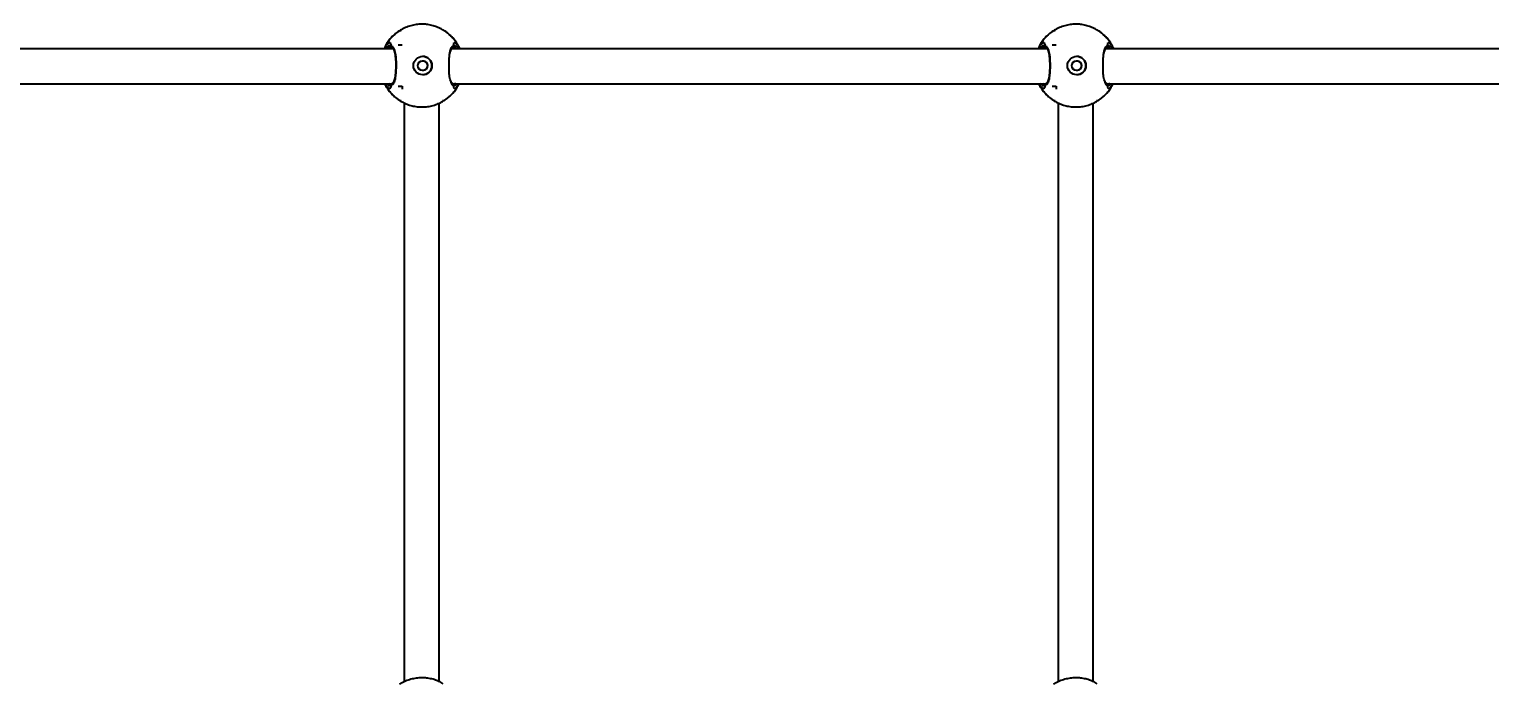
# Model space of a CAD drawing. Header units: millimetres. Extents: x -3365 to 2979, y -3775 to 2808.
# Drawn here: x -451 to 219, y -725 to -425 of the extents above; entities that cross this region are included whole.
import ezdxf

# ---------------------------------------------------------------- set-up
doc = ezdxf.new("R2010")
doc.units = ezdxf.units.MM
for name, color, linetype in [('DIKOM_ОБЪЕКТ', 7, 'Continuous'), ('DIKOM_РАЗМЕР_ЗОНА', 7, 'Continuous'), ('DIKOM_РАЗМЕР_ОБЪЕКТА', 7, 'Continuous')]:
    doc.layers.add(name, color=color, linetype=linetype)
doc.styles.add('style1', font='arial.ttf', dxfattribs={"width": 0.8})
doc.dimstyles.new('1-50', dxfattribs={"dimtxt": 300, "dimasz": 200, "dimexe": 100, "dimexo": 0, "dimgap": 100, "dimtad": 1, "dimdec": 0, "dimtxsty": 'style1', "dimcen": 0, "dimclrd": 7, "dimclre": 7, "dimadec": 1, "dimazin": 2, "dimtfac": 1, "dimtdec": 0, "dimtmove": 0, "dimatfit": 3, "dimfxl": 0, "dimlwd": 25, "dimlwe": 18, "dimarcsym": 0})

# ---------------------------------------------------------------- blocks, each defined once
blk = doc.blocks.new('*D10')
at = {"layer": 'Defpoints', "color": 0, "transparency": 16777216}
for p in [(-921.14, 1308.33), (-1680.72, -1441.67), (325.78, -1441.67)]:
    blk.add_point(p, dxfattribs=at)
at = {"layer": 'DIKOM_РАЗМЕР_ОБЪЕКТА', "color": 7, "lineweight": 18, "transparency": 16777216}
for p, q in [((-921.14, 1308.33), (-1780.72, 1308.33)), ((325.78, -1441.67), (-1780.72, -1441.67))]:
    blk.add_line(p, q, dxfattribs=at)
at = {"layer": 'DIKOM_РАЗМЕР_ОБЪЕКТА', "color": 7, "lineweight": 25, "transparency": 16777216}
blk.add_line((-1680.72, 1108.33), (-1680.72, -1241.67), dxfattribs=at)
at = {"layer": 'DIKOM_РАЗМЕР_ОБЪЕКТА', "color": 7, "transparency": 16777216}
for points in [[(-1714.05, 1108.33), (-1647.38, 1108.33), (-1680.72, 1308.33)], [(-1714.05, -1241.67), (-1647.38, -1241.67), (-1680.72, -1441.67)]]:
    blk.add_solid(points, dxfattribs=at)
at = {"layer": 'DIKOM_РАЗМЕР_ОБЪЕКТА', "color": 0, "transparency": 16777216, "insert": (-1933.89, 16.54), "char_height": 300, "attachment_point": 5, "rotation": 90, "style": 'style1'}
blk.add_mtext('2750', dxfattribs=at)
blk = doc.blocks.new('*D12')
at = {"layer": 'Defpoints', "color": 0, "transparency": 16777216}
for p in [(-2915.08, 2808.33), (772.79, 2808.33), (178.86, -2941.67)]:
    blk.add_point(p, dxfattribs=at)
at = {"layer": 'DIKOM_РАЗМЕР_ЗОНА', "color": 7, "lineweight": 18, "transparency": 16777216}
for p, q in [((772.79, 2808.33), (-3015.08, 2808.33)), ((178.86, -2941.67), (-3015.08, -2941.67))]:
    blk.add_line(p, q, dxfattribs=at)
at = {"layer": 'DIKOM_РАЗМЕР_ЗОНА', "color": 7, "lineweight": 25, "transparency": 16777216}
blk.add_line((-2915.08, -2741.67), (-2915.08, 2608.33), dxfattribs=at)
at = {"layer": 'DIKOM_РАЗМЕР_ЗОНА', "color": 7, "transparency": 16777216}
for points in [[(-2948.41, 2608.33), (-2881.74, 2608.33), (-2915.08, 2808.33)], [(-2948.41, -2741.67), (-2881.74, -2741.67), (-2915.08, -2941.67)]]:
    blk.add_solid(points, dxfattribs=at)
at = {"layer": 'DIKOM_РАЗМЕР_ЗОНА', "color": 0, "transparency": 16777216, "insert": (-3168.25, 58.33), "char_height": 300, "attachment_point": 5, "rotation": 90, "style": 'style1'}
blk.add_mtext('5750', dxfattribs=at)

msp = doc.modelspace()

# ---------------------------------------------------------------- linework, layer by layer
at = {"layer": 'DIKOM_ОБЪЕКТ'}
for p, q in [((-281.25, -425.39), (-280.57, -425.31)), ((-260.8, -425.39), (-260.75, -425.39)), ((18.75, -425.39), (19.43, -425.31)), ((39.2, -425.39), (39.25, -425.39)), ((-284.16, -433.7), (-557.42, -433.7)), ((-286.44, -432.38), (-285.52, -432.14)), ((-285.25, -432.92), (-285.13, -432.91)), ((-281.93, -431.89), (-280.08, -431.89)), ((15.84, -433.7), (-257.42, -433.7)), ((-256.56, -432.92), (-256.48, -432.91)), ((-256.17, -432.14), (-255.31, -432.41)), ((-254.99, -431.2), (-254.92, -431.55)), ((13.56, -432.38), (14.48, -432.14)), ((14.75, -432.92), (14.87, -432.91)), ((18.07, -431.89), (19.92, -431.89)), ((315.84, -433.7), (42.58, -433.7)), ((43.44, -432.92), (43.52, -432.91)), ((43.83, -432.14), (44.69, -432.41)), ((45.01, -431.2), (45.08, -431.55)), ((-556.93, -449.7), (-284.7, -449.7)), ((-286.12, -449.56), (-285.32, -449.86)), ((-285.13, -449.87), (-285.31, -449.85)), ((-285, -454.19), (-284.74, -454.47)), ((-281.93, -450.89), (-280.08, -450.89)), ((-280.08, -450.89), (-280.08, -452.26)), ((-256.93, -449.7), (15.3, -449.7)), ((-256.45, -449.83), (-255.38, -449.49)), ((-255.22, -450.29), (-256.17, -450.63)), ((-254.92, -451.23), (-254.99, -451.57)), ((13.88, -449.56), (14.68, -449.86)), ((14.87, -449.87), (14.69, -449.85)), ((15, -454.19), (15.26, -454.47)), ((18.07, -450.89), (19.92, -450.89)), ((19.92, -450.89), (19.92, -452.26)), ((43.07, -449.7), (315.3, -449.7)), ((44.78, -450.29), (43.83, -450.63)), ((43.89, -449.72), (44.62, -449.49)), ((45.08, -451.23), (45.01, -451.57)), ((-281.25, -457.39), (-280.57, -457.47)), ((-279.15, -458.53), (-279.15, -724.26)), ((-263.15, -724.09), (-263.15, -458.65)), ((-261.57, -457.47), (-260.75, -457.39)), ((18.75, -457.39), (19.43, -457.47)), ((20.85, -458.53), (20.85, -724.26)), ((36.85, -724.09), (36.85, -458.65)), ((38.43, -457.47), (39.25, -457.39))]:
    msp.add_line(p, q, dxfattribs=at)
for centre, radius in [((-270.64, -441.39), 4.25), ((-270.68, -441.39), 2.25), ((29.36, -441.39), 4.25), ((29.32, -441.39), 2.25)]:
    msp.add_circle(centre, radius, dxfattribs=at)
for centre, radius, start, end in [((-271, -441.39), 19, 122.65251, 147.35462), ((-271, -441.39), 19, 32.64395, 57.34892), ((29, -441.39), 19, 122.65055, 147.35599), ((29, -441.39), 19, 32.64401, 57.34945), ((-270.94, -441.38), 18.67, 144.39191, 149.43073), ((-270.87, -441.37), 17.32, 144.96275, 147.79432), ((-270.83, -441.37), 17.32, 32.20568, 35.03725), ((-270.93, -441.38), 18.67, 30.56927, 35.60809), ((29.13, -441.43), 18.75, 144.40275, 149.41989), ((29.32, -441.5), 17.54, 144.98067, 147.7764), ((29.23, -441.33), 17.25, 32.1998, 35.04313), ((29.06, -441.39), 18.69, 30.57523, 35.60911), ((-270.64, -441.39), 4.25, 359.99599, 89.99758), ((-270.64, -441.39), 4.25, 270.00242, 0.00401), ((29.36, -441.39), 4.25, 359.99461, 89.99816), ((29.36, -441.39), 4.25, 270.00184, 0.00539), ((-270.92, -441.38), 18.69, 210.57307, 215.60657), ((-271, -441.39), 19, 212.64591, 237.34756), ((-270.95, -441.45), 17.23, 212.19782, 215.04511), ((-271, -441.39), 19, 302.65101, 327.35552), ((-270.75, -441.45), 17.23, 324.95489, 327.80218), ((-270.94, -441.38), 18.69, 324.39343, 329.42693), ((29.15, -441.34), 18.77, 210.58391, 215.59573), ((29, -441.39), 19, 212.64454, 237.34952), ((29.24, -441.33), 17.45, 212.21564, 215.02728), ((29, -441.39), 19, 302.65048, 327.35546), ((29.31, -441.49), 17.16, 324.94905, 327.80802), ((29.04, -441.37), 18.71, 324.39242, 329.42097)]:
    msp.add_arc(centre, radius, start, end, dxfattribs=at)
for points, knots in [([(-281.3, -425.45), (-281.43, -425.52), (-282.21, -425.98), (-283.52, -427.05), (-285.16, -428.64), (-286.57, -430.43), (-287.65, -432.12), (-288.15, -433.25), (-288.35, -433.7)], [0, 0, 0, 0, 0.038966, 0.248132, 0.456369, 0.663083, 0.867035, 1, 1, 1, 1]), ([(-261.18, -425.12), (-261.84, -424.76), (-263.17, -424.01), (-265.35, -423.2), (-267.64, -422.64), (-270.03, -422.36), (-272.47, -422.39), (-274.93, -422.74), (-277.36, -423.43), (-279.48, -424.31), (-280.71, -425.08), (-281.21, -425.39)], [0, 0, 0, 0, 0.107114, 0.217064, 0.328829, 0.442382, 0.557761, 0.67506, 0.794453, 0.916229, 1, 1, 1, 1]), ([(-260.73, -425.43), (-260.87, -425.32), (-261.01, -425.21), (-261.17, -425.13), (-261.18, -425.12)], [0, 0, 0, 0, 0.963243, 1, 1, 1, 1]), ([(-254.97, -431.19), (-254.99, -431.16), (-255.35, -430.53), (-256.23, -429.39), (-257.66, -427.8), (-259.16, -426.46), (-260.25, -425.74), (-260.73, -425.43)], [0, 0, 0, 0, 0.012223, 0.264709, 0.524843, 0.791499, 1, 1, 1, 1]), ([(18.7, -425.45), (18.57, -425.52), (17.79, -425.98), (16.48, -427.05), (14.84, -428.64), (13.43, -430.43), (12.35, -432.12), (11.85, -433.25), (11.65, -433.7)], [0, 0, 0, 0, 0.038966, 0.248132, 0.456368, 0.663082, 0.86703, 1, 1, 1, 1]), ([(38.82, -425.12), (38.16, -424.76), (36.83, -424.01), (34.65, -423.2), (32.36, -422.64), (29.97, -422.36), (27.53, -422.39), (25.07, -422.74), (22.64, -423.43), (20.52, -424.31), (19.29, -425.08), (18.79, -425.39)], [0, 0, 0, 0, 0.107112, 0.217065, 0.328827, 0.442378, 0.557757, 0.675059, 0.794453, 0.916231, 1, 1, 1, 1]), ([(39.27, -425.43), (39.13, -425.32), (38.99, -425.21), (38.83, -425.13), (38.82, -425.12)], [0, 0, 0, 0, 0.963147, 1, 1, 1, 1]), ([(45.03, -431.19), (45.01, -431.16), (44.65, -430.53), (43.77, -429.39), (42.34, -427.8), (40.84, -426.46), (39.75, -425.74), (39.27, -425.43)], [0, 0, 0, 0, 0.012223, 0.264707, 0.524835, 0.7915, 1, 1, 1, 1]), ([(-287.93, -433.7), (-287.5, -433.15), (-287.01, -432.51), (-286.51, -432.4), (-286.44, -432.38)], [0, 0, 0, 0, 0.858407, 1, 1, 1, 1]), ([(-285.23, -432.94), (-285.56, -432.94), (-286.09, -432.94), (-286.62, -433.5), (-286.81, -433.7)], [0, 0, 0, 0, 0.633439, 1, 1, 1, 1]), ([(-286.11, -430.51), (-286.02, -430.67), (-285.83, -430.98), (-285.31, -431.28), (-285.05, -431.43)], [0, 0, 0, 0, 0.49657, 1, 1, 1, 1]), ([(-285.05, -431.43), (-285.31, -431.28), (-285.83, -430.98), (-286.02, -430.67), (-286.11, -430.51)], [0, 0, 0, 0, 0.496485, 1, 1, 1, 1]), ([(-285.24, -432.87), (-285.24, -432.87), (-285.3, -432.86), (-285.41, -432.78), (-285.54, -432.64), (-285.6, -432.47), (-285.6, -432.31), (-285.56, -432.2), (-285.53, -432.15), (-285.52, -432.14)], [0, 0, 0, 0, 0.003697, 0.219082, 0.428674, 0.623622, 0.80479, 0.979467, 1, 1, 1, 1]), ([(-285.52, -432.14), (-285.55, -432.19), (-285.59, -432.28), (-285.6, -432.45), (-285.56, -432.6), (-285.46, -432.74), (-285.32, -432.84), (-285.18, -432.9), (-285.08, -432.9), (-285.05, -432.9)], [0, 0, 0, 0, 0.145354, 0.290764, 0.434622, 0.582168, 0.738542, 0.906192, 1, 1, 1, 1]), ([(-285.52, -432.14), (-285.14, -432.27), (-284.34, -432.55), (-283.51, -434.29), (-283.09, -436.55), (-282.88, -439.12), (-282.83, -441.88), (-282.95, -444.93), (-283.29, -447.57), (-283.93, -449.52), (-284.73, -450.46), (-285.32, -450.59), (-285.52, -450.63)], [0, 0, 0, 0, 0.111434, 0.22936, 0.339014, 0.410111, 0.516709, 0.623257, 0.729394, 0.834804, 0.941415, 1, 1, 1, 1]), ([(-285.04, -432.94), (-284.98, -432.95), (-284.78, -432.98), (-284.46, -433.24), (-284.06, -433.8), (-283.7, -434.64), (-283.42, -435.75), (-283.21, -437.08), (-283.08, -438.56), (-283.01, -439.87), (-283.01, -440.66), (-283.01, -440.92)], [0, 0, 0, 0, 0.05631, 0.183681, 0.303648, 0.431188, 0.558268, 0.683795, 0.812729, 0.940872, 1, 1, 1, 1]), ([(-257.8, -448.6), (-257.91, -448.34), (-258.24, -447.52), (-258.43, -445.55), (-258.57, -442.94), (-258.58, -440.17), (-258.48, -437.39), (-258.24, -436.03), (-258.15, -435.45)], [0, 0, 0, 0, 0.095457, 0.303918, 0.440557, 0.645592, 0.850383, 1, 1, 1, 1]), ([(-258.15, -435.45), (-258.12, -435.22), (-257.97, -434.17), (-257.44, -432.95), (-256.74, -432.24), (-256.28, -432.16), (-256.17, -432.14)], [0, 0, 0, 0, 0.102766, 0.487508, 0.879931, 1, 1, 1, 1]), ([(-258.04, -435.65), (-257.99, -435.42), (-257.88, -434.79), (-257.61, -434.01), (-257.26, -433.35), (-256.88, -433), (-256.67, -432.87), (-256.53, -432.9), (-256.52, -432.9)], [0, 0, 0, 0, 0.124989, 0.336786, 0.549208, 0.760544, 0.983633, 1, 1, 1, 1]), ([(-255.75, -430.51), (-255.82, -430.67), (-255.95, -430.98), (-256.42, -431.28), (-256.65, -431.43)], [0, 0, 0, 0, 0.496571, 1, 1, 1, 1]), ([(-255.75, -430.51), (-255.82, -430.67), (-255.95, -430.98), (-256.42, -431.28), (-256.65, -431.43)], [0, 0, 0, 0, 0.496571, 1, 1, 1, 1]), ([(-256.17, -432.14), (-256.15, -432.19), (-256.1, -432.28), (-256.1, -432.45), (-256.14, -432.6), (-256.23, -432.74), (-256.37, -432.84), (-256.52, -432.9), (-256.61, -432.9), (-256.65, -432.9)], [0, 0, 0, 0, 0.145357, 0.290766, 0.434612, 0.58216, 0.738537, 0.90619, 1, 1, 1, 1]), ([(-256.52, -432.88), (-256.5, -432.88), (-256.41, -432.87), (-256.28, -432.78), (-256.16, -432.64), (-256.1, -432.47), (-256.1, -432.31), (-256.14, -432.2), (-256.17, -432.15), (-256.17, -432.14)], [0, 0, 0, 0, 0.067218, 0.26888, 0.465077, 0.647625, 0.81725, 0.980775, 1, 1, 1, 1]), ([(-255.01, -433.7), (-255.17, -433.52), (-255.64, -432.95), (-256.12, -432.95), (-256.44, -432.96)], [0, 0, 0, 0, 0.319418, 1, 1, 1, 1]), ([(-255.31, -432.41), (-255.22, -432.43), (-254.78, -432.53), (-254.34, -433.18), (-253.99, -433.7)], [0, 0, 0, 0, 0.199302, 1, 1, 1, 1]), ([(-253.65, -433.7), (-253.77, -433.41), (-254.14, -432.54), (-254.64, -431.73), (-254.97, -431.19)], [0, 0, 0, 0, 0.331456, 1, 1, 1, 1]), ([(12.07, -433.7), (12.5, -433.15), (12.99, -432.51), (13.49, -432.4), (13.56, -432.38)], [0, 0, 0, 0, 0.858402, 1, 1, 1, 1]), ([(14.77, -432.94), (14.44, -432.94), (13.91, -432.94), (13.38, -433.5), (13.19, -433.7)], [0, 0, 0, 0, 0.633446, 1, 1, 1, 1]), ([(13.89, -430.51), (13.98, -430.67), (14.17, -430.98), (14.69, -431.28), (14.95, -431.43)], [0, 0, 0, 0, 0.49657, 1, 1, 1, 1]), ([(14.95, -431.43), (14.69, -431.28), (14.17, -430.98), (13.98, -430.67), (13.89, -430.51)], [0, 0, 0, 0, 0.496485, 1, 1, 1, 1]), ([(14.76, -432.87), (14.76, -432.87), (14.7, -432.86), (14.59, -432.78), (14.46, -432.64), (14.4, -432.47), (14.4, -432.31), (14.44, -432.2), (14.47, -432.15), (14.48, -432.14)], [0, 0, 0, 0, 0.003763, 0.219163, 0.428683, 0.623644, 0.804823, 0.979465, 1, 1, 1, 1]), ([(14.44, -432.23), (14.43, -432.25), (14.4, -432.31), (14.4, -432.45), (14.44, -432.6), (14.54, -432.74), (14.68, -432.84), (14.82, -432.9), (14.92, -432.9), (14.95, -432.9)], [0, 0, 0, 0, 0.067875, 0.226463, 0.383345, 0.5443, 0.714896, 0.897688, 1, 1, 1, 1]), ([(14.48, -432.14), (14.86, -432.27), (15.66, -432.55), (16.49, -434.29), (16.91, -436.55), (17.12, -439.12), (17.17, -441.88), (17.05, -444.93), (16.71, -447.57), (16.07, -449.52), (15.27, -450.46), (14.68, -450.59), (14.48, -450.63)], [0, 0, 0, 0, 0.111435, 0.22936, 0.339014, 0.410111, 0.516709, 0.623257, 0.729394, 0.834803, 0.941414, 1, 1, 1, 1]), ([(14.96, -432.94), (15.02, -432.95), (15.22, -432.98), (15.54, -433.24), (15.94, -433.8), (16.3, -434.64), (16.58, -435.75), (16.79, -437.08), (16.92, -438.56), (16.99, -439.87), (16.99, -440.66), (16.99, -440.92)], [0, 0, 0, 0, 0.05631, 0.183681, 0.303647, 0.431189, 0.558269, 0.683795, 0.812729, 0.940872, 1, 1, 1, 1]), ([(42.2, -448.6), (42.09, -448.34), (41.76, -447.52), (41.57, -445.55), (41.43, -442.94), (41.42, -440.17), (41.52, -437.39), (41.76, -436.03), (41.85, -435.45)], [0, 0, 0, 0, 0.095457, 0.303918, 0.440558, 0.645592, 0.850384, 1, 1, 1, 1]), ([(41.85, -435.45), (41.88, -435.22), (42.03, -434.17), (42.56, -432.95), (43.26, -432.24), (43.72, -432.16), (43.83, -432.14)], [0, 0, 0, 0, 0.102766, 0.487507, 0.879934, 1, 1, 1, 1]), ([(41.96, -435.65), (42.01, -435.42), (42.12, -434.79), (42.39, -434.01), (42.74, -433.35), (43.12, -433), (43.33, -432.87), (43.47, -432.9), (43.48, -432.9)], [0, 0, 0, 0, 0.124989, 0.336787, 0.549208, 0.760544, 0.983633, 1, 1, 1, 1]), ([(44.25, -430.51), (44.18, -430.67), (44.05, -430.98), (43.58, -431.28), (43.35, -431.43)], [0, 0, 0, 0, 0.496569, 1, 1, 1, 1]), ([(44.25, -430.51), (44.18, -430.67), (44.05, -430.98), (43.58, -431.28), (43.35, -431.43)], [0, 0, 0, 0, 0.496569, 1, 1, 1, 1]), ([(43.83, -432.14), (43.85, -432.19), (43.9, -432.28), (43.9, -432.45), (43.86, -432.6), (43.77, -432.74), (43.63, -432.84), (43.48, -432.9), (43.39, -432.9), (43.35, -432.9)], [0, 0, 0, 0, 0.145347, 0.290747, 0.434584, 0.582092, 0.738502, 0.906196, 1, 1, 1, 1]), ([(43.48, -432.88), (43.5, -432.88), (43.59, -432.87), (43.72, -432.78), (43.84, -432.64), (43.9, -432.47), (43.9, -432.31), (43.86, -432.2), (43.83, -432.15), (43.83, -432.14)], [0, 0, 0, 0, 0.067273, 0.268914, 0.465132, 0.64764, 0.817247, 0.980777, 1, 1, 1, 1]), ([(44.99, -433.7), (44.83, -433.52), (44.36, -432.95), (43.88, -432.95), (43.56, -432.96)], [0, 0, 0, 0, 0.319412, 1, 1, 1, 1]), ([(44.69, -432.41), (44.78, -432.43), (45.22, -432.53), (45.66, -433.18), (46.01, -433.7)], [0, 0, 0, 0, 0.199306, 1, 1, 1, 1]), ([(46.35, -433.7), (46.23, -433.41), (45.86, -432.54), (45.36, -431.73), (45.03, -431.19)], [0, 0, 0, 0, 0.331461, 1, 1, 1, 1]), ([(-283.01, -440.92), (-283, -441.21), (-282.99, -442.06), (-283.04, -443.45), (-283.14, -445.01), (-283.31, -446.43), (-283.56, -447.65), (-283.88, -448.62), (-284.27, -449.32), (-284.69, -449.73), (-284.96, -449.89), (-285.13, -449.87), (-285.15, -449.87)], [0, 0, 0, 0, 0.063288, 0.18036, 0.296845, 0.412182, 0.527058, 0.639977, 0.752368, 0.864577, 0.982618, 1, 1, 1, 1]), ([(-270.73, -439.15), (-270.52, -439.16), (-270.06, -439.19), (-269.41, -439.52), (-268.87, -440.04), (-268.54, -440.7), (-268.5, -441.17), (-268.48, -441.39)], [0, 0, 0, 0, 0.181205, 0.388196, 0.601218, 0.818599, 1, 1, 1, 1]), ([(-268.48, -441.39), (-268.5, -441.64), (-268.55, -442.13), (-268.92, -442.8), (-269.48, -443.31), (-270.12, -443.61), (-270.56, -443.61), (-270.73, -443.61)], [0, 0, 0, 0, 0.209729, 0.419278, 0.63315, 0.850572, 1, 1, 1, 1]), ([(16.99, -440.92), (17, -441.21), (17.01, -442.06), (16.97, -443.45), (16.86, -445.01), (16.69, -446.43), (16.44, -447.65), (16.12, -448.62), (15.73, -449.32), (15.31, -449.73), (15.04, -449.89), (14.87, -449.87), (14.85, -449.87)], [0, 0, 0, 0, 0.063288, 0.180359, 0.296845, 0.412182, 0.527059, 0.639977, 0.752368, 0.864578, 0.982618, 1, 1, 1, 1]), ([(29.27, -439.15), (29.48, -439.16), (29.94, -439.19), (30.59, -439.52), (31.13, -440.04), (31.46, -440.7), (31.5, -441.17), (31.52, -441.39)], [0, 0, 0, 0, 0.181236, 0.388195, 0.601228, 0.818599, 1, 1, 1, 1]), ([(31.52, -441.39), (31.5, -441.64), (31.45, -442.13), (31.08, -442.8), (30.52, -443.31), (29.88, -443.61), (29.44, -443.61), (29.27, -443.61)], [0, 0, 0, 0, 0.20973, 0.419278, 0.633151, 0.850588, 1, 1, 1, 1]), ([(-256.17, -450.63), (-256.23, -450.63), (-256.69, -450.56), (-257.34, -450.14), (-257.68, -449), (-257.8, -448.6)], [0, 0, 0, 0, 0.078537, 0.679046, 1, 1, 1, 1]), ([(-256.68, -449.82), (-256.74, -449.81), (-256.91, -449.77), (-257.22, -449.46), (-257.53, -448.97), (-257.68, -448.5), (-257.74, -448.32)], [0, 0, 0, 0, 0.180994, 0.503845, 0.809031, 1, 1, 1, 1]), ([(43.83, -450.63), (43.77, -450.63), (43.31, -450.56), (42.66, -450.14), (42.32, -449), (42.2, -448.6)], [0, 0, 0, 0, 0.078537, 0.679046, 1, 1, 1, 1]), ([(43.32, -449.82), (43.26, -449.81), (43.09, -449.77), (42.78, -449.46), (42.47, -448.97), (42.32, -448.5), (42.26, -448.32)], [0, 0, 0, 0, 0.180994, 0.503841, 0.80903, 1, 1, 1, 1]), ([(-288.07, -449.7), (-288.04, -449.78), (-287.74, -450.47), (-286.98, -451.7), (-286.1, -453), (-285.49, -453.65), (-285.35, -453.8)], [0, 0, 0, 0, 0.051904, 0.456615, 0.876783, 1, 1, 1, 1]), ([(-286.64, -450.24), (-286.76, -450.21), (-286.99, -450.17), (-287.21, -449.85), (-287.32, -449.7)], [0, 0, 0, 0, 0.526151, 1, 1, 1, 1]), ([(-285.52, -450.63), (-285.57, -450.64), (-285.92, -450.66), (-286.3, -450.44), (-286.64, -450.24)], [0, 0, 0, 0, 0.120946, 1, 1, 1, 1]), ([(-285.05, -451.35), (-285.31, -451.5), (-285.83, -451.8), (-286.02, -452.11), (-286.11, -452.26)], [0, 0, 0, 0, 0.496485, 1, 1, 1, 1]), ([(-286.11, -452.26), (-286.02, -452.11), (-285.83, -451.8), (-285.31, -451.5), (-285.05, -451.35)], [0, 0, 0, 0, 0.49657, 1, 1, 1, 1]), ([(-285.52, -450.63), (-285.55, -450.59), (-285.59, -450.49), (-285.6, -450.33), (-285.56, -450.17), (-285.46, -450.04), (-285.32, -449.93), (-285.18, -449.88), (-285.08, -449.87), (-285.05, -449.87)], [0, 0, 0, 0, 0.145306, 0.290772, 0.434632, 0.582134, 0.738543, 0.906195, 1, 1, 1, 1]), ([(-285.19, -449.9), (-285.2, -449.9), (-285.29, -449.91), (-285.41, -449.99), (-285.54, -450.13), (-285.6, -450.3), (-285.6, -450.47), (-285.56, -450.58), (-285.53, -450.63), (-285.52, -450.63)], [0, 0, 0, 0, 0.057058, 0.260908, 0.459274, 0.643781, 0.815245, 0.980566, 1, 1, 1, 1]), ([(-284.74, -454.47), (-284.61, -454.63), (-283.98, -455.33), (-282.81, -456.33), (-281.71, -457.06), (-281.21, -457.39)], [0, 0, 0, 0, 0.134306, 0.610921, 1, 1, 1, 1]), ([(-260.73, -457.34), (-260.59, -457.27), (-259.8, -456.8), (-258.74, -455.97), (-257.92, -455.13), (-257.63, -454.84)], [0, 0, 0, 0, 0.116098, 0.69255, 1, 1, 1, 1]), ([(-257.63, -454.84), (-257.37, -454.59), (-256.57, -453.82), (-255.68, -452.72), (-255.14, -451.82), (-254.99, -451.57)], [0, 0, 0, 0, 0.252589, 0.792663, 1, 1, 1, 1]), ([(-256.65, -449.87), (-256.63, -449.88), (-256.57, -449.89), (-256.5, -449.85), (-256.45, -449.83)], [0, 0, 0, 0, 0.218324, 1, 1, 1, 1]), ([(-256.65, -449.87), (-256.58, -449.88), (-256.45, -449.89), (-256.28, -449.99), (-256.16, -450.13), (-256.1, -450.3), (-256.1, -450.47), (-256.14, -450.58), (-256.17, -450.63), (-256.17, -450.63)], [0, 0, 0, 0, 0.177662, 0.355446, 0.528413, 0.689347, 0.838888, 0.983051, 1, 1, 1, 1]), ([(-256.17, -450.63), (-256.15, -450.59), (-256.1, -450.49), (-256.1, -450.33), (-256.14, -450.17), (-256.23, -450.04), (-256.37, -449.93), (-256.52, -449.88), (-256.61, -449.87), (-256.65, -449.87)], [0, 0, 0, 0, 0.145308, 0.290774, 0.434622, 0.582127, 0.738538, 0.906194, 1, 1, 1, 1]), ([(-256.65, -451.35), (-256.42, -451.5), (-255.95, -451.8), (-255.82, -452.11), (-255.75, -452.26)], [0, 0, 0, 0, 0.496485, 1, 1, 1, 1]), ([(-256.65, -451.35), (-256.42, -451.5), (-255.95, -451.8), (-255.82, -452.11), (-255.75, -452.26)], [0, 0, 0, 0, 0.496485, 1, 1, 1, 1]), ([(-254.51, -449.7), (-254.64, -449.89), (-254.88, -450.23), (-255.11, -450.27), (-255.22, -450.29)], [0, 0, 0, 0, 0.574339, 1, 1, 1, 1]), ([(-254.99, -451.57), (-254.74, -451.19), (-254.34, -450.59), (-254.05, -449.94), (-253.95, -449.7)], [0, 0, 0, 0, 0.639486, 1, 1, 1, 1]), ([(11.93, -449.7), (11.96, -449.78), (12.26, -450.47), (13.02, -451.7), (13.9, -453), (14.51, -453.65), (14.65, -453.8)], [0, 0, 0, 0, 0.051899, 0.456616, 0.876783, 1, 1, 1, 1]), ([(13.36, -450.24), (13.24, -450.21), (13.01, -450.17), (12.79, -449.85), (12.68, -449.7)], [0, 0, 0, 0, 0.526158, 1, 1, 1, 1]), ([(14.48, -450.63), (14.43, -450.64), (14.08, -450.66), (13.7, -450.44), (13.36, -450.24)], [0, 0, 0, 0, 0.12094, 1, 1, 1, 1]), ([(14.95, -451.35), (14.69, -451.5), (14.17, -451.8), (13.98, -452.11), (13.89, -452.26)], [0, 0, 0, 0, 0.496485, 1, 1, 1, 1]), ([(13.89, -452.26), (13.98, -452.11), (14.17, -451.8), (14.69, -451.5), (14.95, -451.35)], [0, 0, 0, 0, 0.49657, 1, 1, 1, 1]), ([(14.48, -450.63), (14.45, -450.59), (14.41, -450.49), (14.4, -450.33), (14.44, -450.17), (14.54, -450.04), (14.68, -449.93), (14.82, -449.88), (14.92, -449.87), (14.95, -449.87)], [0, 0, 0, 0, 0.145305, 0.290767, 0.434612, 0.582145, 0.738596, 0.906196, 1, 1, 1, 1]), ([(14.81, -449.9), (14.8, -449.9), (14.71, -449.91), (14.59, -449.99), (14.46, -450.13), (14.4, -450.3), (14.4, -450.47), (14.44, -450.58), (14.47, -450.63), (14.48, -450.63)], [0, 0, 0, 0, 0.057065, 0.260941, 0.45925, 0.64378, 0.815266, 0.980564, 1, 1, 1, 1]), ([(15.26, -454.47), (15.39, -454.63), (16.02, -455.33), (17.19, -456.33), (18.3, -457.06), (18.79, -457.39)], [0, 0, 0, 0, 0.134304, 0.610925, 1, 1, 1, 1]), ([(39.27, -457.34), (39.41, -457.27), (40.2, -456.8), (41.26, -455.97), (42.08, -455.13), (42.37, -454.84)], [0, 0, 0, 0, 0.1161, 0.692558, 1, 1, 1, 1]), ([(42.37, -454.84), (42.63, -454.59), (43.43, -453.82), (44.32, -452.72), (44.86, -451.82), (45.01, -451.57)], [0, 0, 0, 0, 0.252597, 0.792657, 1, 1, 1, 1]), ([(43.35, -449.87), (43.37, -449.88), (43.43, -449.89), (43.5, -449.85), (43.55, -449.83)], [0, 0, 0, 0, 0.218315, 1, 1, 1, 1]), ([(43.35, -449.87), (43.42, -449.88), (43.55, -449.89), (43.72, -449.99), (43.84, -450.13), (43.9, -450.3), (43.9, -450.47), (43.86, -450.58), (43.83, -450.63), (43.83, -450.63)], [0, 0, 0, 0, 0.1777, 0.355468, 0.528455, 0.689356, 0.838883, 0.983053, 1, 1, 1, 1]), ([(43.83, -450.63), (43.85, -450.59), (43.9, -450.49), (43.9, -450.33), (43.86, -450.17), (43.77, -450.04), (43.63, -449.93), (43.48, -449.88), (43.39, -449.87), (43.35, -449.87)], [0, 0, 0, 0, 0.145299, 0.290755, 0.434594, 0.582058, 0.738503, 0.9062, 1, 1, 1, 1]), ([(43.35, -451.35), (43.58, -451.5), (44.05, -451.8), (44.18, -452.11), (44.25, -452.26)], [0, 0, 0, 0, 0.496484, 1, 1, 1, 1]), ([(43.35, -451.35), (43.58, -451.5), (44.05, -451.8), (44.18, -452.11), (44.25, -452.26)], [0, 0, 0, 0, 0.496484, 1, 1, 1, 1]), ([(45.49, -449.7), (45.36, -449.89), (45.12, -450.23), (44.89, -450.27), (44.78, -450.29)], [0, 0, 0, 0, 0.574345, 1, 1, 1, 1]), ([(45.01, -451.57), (45.26, -451.19), (45.66, -450.59), (45.95, -449.94), (46.05, -449.7)], [0, 0, 0, 0, 0.63948, 1, 1, 1, 1]), ([(-280.82, -457.65), (-280.16, -458.02), (-278.83, -458.76), (-276.65, -459.57), (-274.36, -460.14), (-271.97, -460.41), (-269.53, -460.38), (-267.07, -460.03), (-264.64, -459.35), (-262.5, -458.45), (-261.25, -457.67), (-260.73, -457.34)], [0, 0, 0, 0, 0.106717, 0.216263, 0.327613, 0.440748, 0.555701, 0.672567, 0.79152, 0.912849, 1, 1, 1, 1]), ([(19.18, -457.65), (19.84, -458.02), (21.17, -458.76), (23.35, -459.57), (25.64, -460.14), (28.03, -460.41), (30.47, -460.38), (32.93, -460.03), (35.36, -459.35), (37.5, -458.45), (38.75, -457.67), (39.27, -457.34)], [0, 0, 0, 0, 0.106717, 0.216263, 0.327613, 0.440745, 0.555698, 0.672567, 0.79152, 0.912849, 1, 1, 1, 1]), ([(-261.18, -725.12), (-261.84, -724.76), (-263.17, -724.01), (-265.35, -723.2), (-267.64, -722.64), (-270.03, -722.36), (-272.47, -722.39), (-274.93, -722.74), (-277.36, -723.43), (-279.48, -724.31), (-280.71, -725.08), (-281.21, -725.39)], [0, 0, 0, 0, 0.107114, 0.217064, 0.328829, 0.442382, 0.557761, 0.67506, 0.794453, 0.916229, 1, 1, 1, 1]), ([(38.82, -725.12), (38.16, -724.76), (36.83, -724.01), (34.65, -723.2), (32.36, -722.64), (29.97, -722.36), (27.53, -722.39), (25.07, -722.74), (22.64, -723.43), (20.52, -724.31), (19.29, -725.08), (18.79, -725.39)], [0, 0, 0, 0, 0.107112, 0.217065, 0.328827, 0.442378, 0.557757, 0.675059, 0.794453, 0.916231, 1, 1, 1, 1])]:
    msp.add_open_spline(points, degree=3, knots=knots, dxfattribs=at)

# ---------------------------------------------------------------- dimensions: what is measured, and where the dimension line sits
at = {"layer": 'DIKOM_РАЗМЕР_ЗОНА'}
dim = msp.add_linear_dim(base=(-2915.08, 2808.33), p1=(178.86, -2941.67), p2=(772.79, 2808.33), angle=90, dimstyle='1-50', dxfattribs=at)
dim.commit()
dim.dimension.update_dxf_attribs({"geometry": '*D12', "text_midpoint": (-2915.08, 58.33), "dimtype": 160})
at = {"layer": 'DIKOM_РАЗМЕР_ОБЪЕКТА'}
dim = msp.add_linear_dim(base=(-1680.72, -1441.67), p1=(-921.14, 1308.33), p2=(325.78, -1441.67), angle=90, dimstyle='1-50', dxfattribs=at)
dim.commit()
dim.dimension.update_dxf_attribs({"geometry": '*D10', "text_midpoint": (-1680.72, 16.54), "dimtype": 160})

doc.saveas('drawing.dxf')
